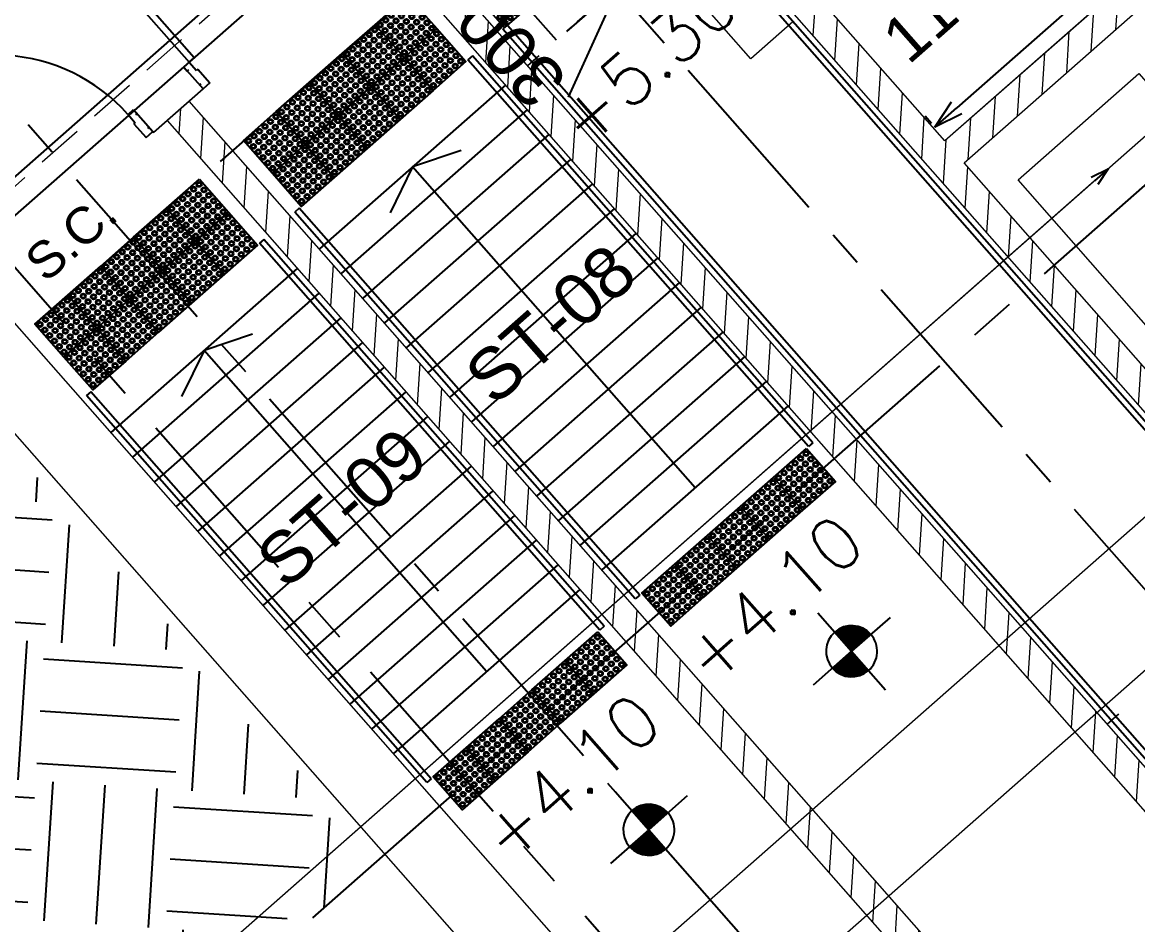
# Model space of a CAD drawing. Header units: millimetres. Extents: x 833681652 to 834427839, y 817425676 to 818089765.
# Drawn here: x 834296186 to 834303816, y 818005385 to 818011558 of the extents above; entities that cross this region are included whole.
import ezdxf
from ezdxf.enums import TextEntityAlignment as Align

# ---------------------------------------------------------------- set-up
doc = ezdxf.new("R2010")
doc.units = ezdxf.units.MM
doc.header["$LTSCALE"] = 100
for name, pattern in [('CENTER', [2, 1.25, -0.25, 0.25, -0.25]), ('Grid Line', [22.224999999999994, 12.7, -3.174999999999999, 3.174999999999999, -3.174999999999999]), ('Hidden', [9.524999999999999, 6.35, -3.175]), ('HIDDEN2', [4.762499999999999, 3.175, -1.5875])]:
    doc.linetypes.add(name, pattern=pattern)
for name, color, linetype in [('000-Tactile-l', 8, 'Continuous'), ('A-COLS', 3, 'Continuous'), ('DLN020__', 6, 'Continuous'), ('DLN030_1', 1, 'Continuous'), ('DLN0401_', 7, 'Continuous'), ('DLN043__Room Name', 7, 'Continuous'), ('DLN052__', 7, 'Continuous'), ('DLN060__', 7, 'Continuous'), ('DLN240__', 1, 'Continuous'), ('DLN270__', 3, 'Continuous'), ('DLN810__', 1, 'Continuous'), ('FITDOOR', 7, 'Continuous'), ('LEVEL', 7, 'Continuous'), ('MARK', 7, 'Continuous')]:
    doc.layers.add(name, color=color, linetype=linetype)
for name, color, linetype, lineweight in [('A-PLINTH', 2, 'Continuous', 9), ('A-WALL', 7, 'Continuous', 9), ('DLN040__', 3, 'Continuous', 0)]:
    doc.layers.add(name, color=color, linetype=linetype, lineweight=lineweight)
doc.styles.add('romans', font='romans.shx')
doc.styles.get("Standard").update_dxf_attribs({"font": 'swiss.ttf'})
doc.styles.add('Swis721tBT', font='swissl.ttf')
doc.dimstyles.new('INTDIM', dxfattribs={"dimtxt": 200, "dimasz": 125, "dimexe": 100, "dimexo": 150, "dimgap": 80, "dimtad": 1, "dimdec": 0, "dimzin": 9, "dimdsep": 46, "dimtxsty": 'Swis721tBT', "dimblk": 'OPEN30', "dimcen": -125, "dimclrd": 256, "dimclre": 256, "dimclrt": 2, "dimaunit": 1, "dimadec": 1, "dimazin": 0, "dimtfac": 0.4444444444444444, "dimtdec": 0, "dimtix": 1, "dimtmove": 2, "dimatfit": 3, "dimldrblk": 'OPEN30', "dimfxl": 0, "dimtolj": 1, "dimlwd": -1, "dimlwe": -1, "dimarcsym": 0})
doc.dimstyles.new('INTDIM350', dxfattribs={"dimtxt": 350, "dimasz": 200, "dimexe": 100, "dimexo": 150, "dimgap": 100, "dimtad": 1, "dimdec": 0, "dimzin": 9, "dimdsep": 46, "dimtxsty": 'Swis721tBT', "dimblk": 'OPEN30', "dimcen": -125, "dimclrd": 256, "dimclre": 256, "dimclrt": 2, "dimaunit": 1, "dimadec": 1, "dimazin": 0, "dimtfac": 0.4444444444444444, "dimtdec": 0, "dimtix": 1, "dimtmove": 2, "dimatfit": 3, "dimldrblk": 'OPEN30', "dimfxl": 0, "dimtolj": 1, "dimlwd": -1, "dimlwe": -1, "dimarcsym": 0})
pattern_1 = [(86.35019582796012, (834261331.7487947, 817978739.7581499), (-158.4280186349075, 10.10571182141014), [])]

# ---------------------------------------------------------------- blocks, each defined once
blk = doc.blocks.new('_Open30')
at = {"color": 0, "linetype": 'ByBlock', "lineweight": -2}
for p, q in [((-1, 0.26794919), (0, 0)), ((0, 0), (-1, -0.26794919)), ((0, 0), (-1, 0))]:
    blk.add_line(p, q, dxfattribs=at)
blk = doc.blocks.new('*D190')
at = {"layer": 'Defpoints', "color": 0}
for p in [(834319727.3209243, 818041194.3282703), (834320492.8563714, 818040324.4777746), (834269206.2309229, 817996731.8782111)]:
    blk.add_point(p, dxfattribs=at)
at = {"layer": 'DLN030_1', "linetype": 'Continuous'}
for p, q in [((834319826.4199971, 818041081.7255449), (834320558.92242, 818040249.4092911)), ((834270121.9039102, 817995994.1591614), (834320342.7194042, 818040192.3456774)), ((834269305.3299958, 817996619.2754858), (834270037.8329917, 817995786.9585809))]:
    blk.add_line(p, q, dxfattribs=at)
at = {"layer": 'DLN030_1', "xscale": 200, "yscale": 200, "zscale": 200}
for p, rotation in [((834320492.8563714, 818040324.4777746), 41.35026467986027), ((834269971.7669431, 817995862.0270643), 221.3502646798603)]:
    blk.add_blockref('_Open30', p, dxfattribs=dict(at, rotation=rotation))
at = {"layer": 'DLN030_1', "color": 2, "insert": (834295343.8867736, 818019178.3025181), "char_height": 400, "attachment_point": 1, "rotation": 41.35026467986027, "line_spacing_factor": 0.9385317878468563, "style": 'Swis721tBT'}
blk.add_mtext('\\A1;67300', dxfattribs=at)
blk = doc.blocks.new('*X3')
at = {"color": 0}
for p, q in [((66026.6414633413, 54887.5), (66065.84002230906, 54887.5)), ((66039.1414633413, 54900), (66065.84002230906, 54900)), ((66051.6414633413, 54912.5), (66065.84002230906, 54912.5)), ((66064.1414633413, 54925), (66065.84002230906, 54925)), ((65976.6414633413, 54837.5), (66065.84002230906, 54837.5)), ((65989.1414633413, 54850), (66065.84002230906, 54850)), ((66001.6414633413, 54862.5), (66065.84002230906, 54862.5)), ((66014.1414633413, 54875), (66065.84002230906, 54875)), ((65914.1414633413, 54775), (66065.84002230906, 54775)), ((65926.6414633413, 54787.5), (66065.84002230906, 54787.5)), ((65939.1414633413, 54800), (66065.84002230906, 54800)), ((65951.6414633413, 54812.5), (66065.84002230906, 54812.5)), ((65964.1414633413, 54825), (66065.84002230906, 54825)), ((65864.1414633413, 54725), (66065.84002230906, 54725)), ((65876.6414633413, 54737.5), (66065.84002230906, 54737.5)), ((65889.1414633413, 54750), (66065.84002230906, 54750)), ((65901.6414633413, 54762.5), (66065.84002230906, 54762.5)), ((65814.1414633413, 54675), (66065.84002230906, 54675)), ((65826.6414633413, 54687.5), (66065.84002230906, 54687.5)), ((65839.1414633413, 54700), (66065.84002230906, 54700)), ((65851.6414633413, 54712.5), (66065.84002230906, 54712.5)), ((65751.6414633413, 54612.5), (65993.07285527498, 54612.5)), ((65764.1414633413, 54625), (66065.84002230906, 54625)), ((65776.6414633413, 54637.5), (66065.84002230906, 54637.5)), ((65789.1414633413, 54650), (66065.84002230906, 54650)), ((65801.6414633413, 54662.5), (66065.84002230906, 54662.5)), ((65701.6414633413, 54562.5), (65787.5573928138, 54562.5)), ((65714.1414633413, 54575), (65821.14954117146, 54575)), ((65726.6414633413, 54587.5), (65860.91774133661, 54587.5)), ((65739.1414633413, 54600), (65911.56639877426, 54600)), ((65639.1414633413, 54500), (65665.09986524869, 54500)), ((65651.6414633413, 54512.5), (65685.59354545441, 54512.5)), ((65664.1414633413, 54525), (65707.692576639, 54525)), ((65676.6414633413, 54537.5), (65731.71534120996, 54537.5)), ((65689.1414633413, 54550), (65758.11203820755, 54550)), ((65589.1414633413, 54450), (65595.21401924254, 54450)), ((65601.6414633413, 54462.5), (65611.16041594655, 54462.5)), ((65614.1414633413, 54475), (65628.04354662479, 54475)), ((65626.6414633413, 54487.5), (65645.97639706728, 54487.5)), ((65551.6414633413, 54412.5), (65552.14779371046, 54412.5)), ((65564.1414633413, 54425), (65565.7781107399, 54425)), ((65576.6414633413, 54437.5), (65580.11208911827, 54437.5)), ((65476.64146334129, 54337.5), (65482.55283091449, 54337.5)), ((65489.14146334129, 54350), (65492.88177136527, 54350)), ((65501.64146334129, 54362.5), (65503.67824220996, 54362.5)), ((65514.14146334129, 54375), (65514.96973205575, 54375)), ((65526.64146334129, 54387.5), (65526.78734736589, 54387.5)), ((65426.64146334129, 54287.5), (65445.46101804989, 54287.5)), ((65439.14146334129, 54300), (65454.13967196977, 54300)), ((65451.64146334129, 54312.5), (65463.20246267242, 54312.5)), ((65464.14146334129, 54325), (65472.66699699067, 54325)), ((65376.64146334129, 54237.5), (65414.29089123206, 54237.5)), ((65389.14146334129, 54250), (65421.57805704432, 54250)), ((65401.64146334129, 54262.5), (65429.19397499046, 54262.5)), ((65414.14146334129, 54275), (65437.15059242655, 54275)), ((65314.14146334129, 54175), (65382.43478249288, 54175)), ((65326.64146334129, 54187.5), (65388.2247690216, 54187.5)), ((65339.14146334129, 54200), (65394.29729011076, 54200)), ((65351.64146334129, 54212.5), (65400.66008360979, 54212.5)), ((65364.14146334129, 54225), (65407.32156354911, 54225)), ((65264.14146334129, 54125), (65361.96582680975, 54125)), ((65276.64146334129, 54137.5), (65366.69154539632, 54137.5)), ((65289.14146334129, 54150), (65371.67447832909, 54150)), ((65301.64146334129, 54162.5), (65376.92020685257, 54162.5)), ((65214.14146334129, 54075), (65345.53797152035, 54075)), ((65226.64146334129, 54087.5), (65349.28245026688, 54087.5)), ((65239.14146334129, 54100), (65353.26584109662, 54100)), ((65251.64146334129, 54112.5), (65357.49217456037, 54112.5)), ((65151.64146334129, 54012.5), (65330.27969441446, 54012.5)), ((65164.14146334129, 54025), (65332.87944652616, 54025)), ((65176.64146334129, 54037.5), (65335.70242203661, 54037.5)), ((65189.14146334129, 54050), (65338.75122098476, 54050)), ((65201.64146334129, 54062.5), (65342.02869696879, 54062.5)), ((65101.64146334129, 53962.5), (65322.06911856652, 53962.5)), ((65114.14146334129, 53975), (65323.79732344761, 53975)), ((65126.64146334129, 53987.5), (65325.74065289086, 53987.5)), ((65139.14146334129, 54000), (65327.9008064567, 54000)), ((65051.64146334129, 53912.5), (65317.28052665449, 53912.5)), ((65064.14146334129, 53925), (65318.16126226955, 53925)), ((65076.64146334129, 53937.5), (65319.25229277298, 53937.5)), ((65089.14146334129, 53950), (65320.5545417223, 53950)), ((65008.71823771733, 53862.5), (65315.84836914469, 53862.5)), ((65014.14146334129, 53875), (65315.89356455637, 53875)), ((65021.21823771733, 53850), (65316.01152849424, 53850)), ((65026.64146334129, 53887.5), (65316.14715241139, 53887.5)), ((65039.14146334129, 53900), (65316.60934430994, 53900)), ((65033.71823771733, 53837.5), (65316.38317868362, 53837.5)), ((65046.21823771733, 53825), (65316.96363012111, 53825)), ((65058.71823771733, 53812.5), (65317.75336884113, 53812.5)), ((65071.21823771733, 53800), (65318.753058551, 53800)), ((65083.71823771733, 53787.5), (65319.96354343495, 53787.5)), ((65096.21823771733, 53775), (65321.38585175318, 53775)), ((65108.71823771733, 53762.5), (65323.02120026803, 53762.5)), ((65121.21823771733, 53750), (65324.87099954305, 53750)), ((65133.71823771733, 53737.5), (65326.93686016991, 53737.5)), ((65146.21823771733, 53725), (65329.22059998866, 53725)), ((65158.71823771733, 53712.5), (65331.724252379, 53712.5)), ((65171.21823771733, 53700), (65334.45007571459, 53700)), ((65183.71823771733, 53687.5), (65337.40056408356, 53687.5)), ((65196.21823771733, 53675), (65340.57845940899, 53675)), ((65208.71823771733, 53662.5), (65343.98676510186, 53662.5)), ((65221.21823771733, 53650), (65347.62876142474, 53650)), ((65233.71823771733, 53637.5), (65351.50802275883, 53637.5)), ((65246.21823771733, 53625), (65355.62843700378, 53625)), ((65258.71823771733, 53612.5), (65359.99422737773, 53612.5)), ((65271.21823771733, 53600), (65364.60997692978, 53600)), ((65283.71823771733, 53587.5), (65369.48065613163, 53587.5)), ((65296.21823771733, 53575), (65374.61165398028, 53575)), ((65308.71823771733, 53562.5), (65380.00881311626, 53562.5)), ((65321.21823771733, 53550), (65385.67846957083, 53550)), ((65333.71823771733, 53537.5), (65391.6274978454, 53537.5)), ((65346.21823771733, 53525), (65397.86336218982, 53525)), ((65358.71823771733, 53512.5), (65404.39417510428, 53512.5)), ((65371.21823771733, 53500), (65411.22876430562, 53500)), ((65383.71823771733, 53487.5), (65418.37674966323, 53487.5)), ((65396.21823771733, 53475), (65425.84863194069, 53475)), ((65408.71823771733, 53462.5), (65433.65589559751, 53462.5)), ((65421.21823771733, 53450), (65441.81112843837, 53450)), ((65433.71823771733, 53437.5), (65450.32816157372, 53437.5)), ((65446.21823771734, 53425), (65459.22223405498, 53425)), ((65458.71823771734, 53412.5), (65468.51018767272, 53412.5)), ((65471.21823771734, 53400), (65478.2106989537, 53400)), ((65483.71823771734, 53387.5), (65488.34455740266, 53387.5)), ((65496.21823771734, 53375), (65498.935001774, 53375)), ((65508.71823771734, 53362.5), (65510.0081298917, 53362.5)), ((65521.21823771734, 53350), (65521.59340270665, 53350)), ((65546.21823771733, 53325), (65546.43895994154, 53325)), ((65558.71823771733, 53312.5), (65559.7814744029, 53312.5)), ((65571.21823771733, 53300), (65573.80288526625, 53300)), ((65583.71823771733, 53287.5), (65588.56302249692, 53287.5)), ((65596.21823771733, 53275), (65604.13272881015, 53275)), ((65608.71823771733, 53262.5), (65620.59692557371, 53262.5)), ((65621.21823771733, 53250), (65638.05888023887, 53250)), ((65633.71823771733, 53237.5), (65656.6463079985, 53237.5)), ((65646.21823771733, 53225), (65676.52037709234, 53225)), ((65658.71823771733, 53212.5), (65697.88951412744, 53212.5)), ((65671.21823771733, 53200), (65721.03157288893, 53200)), ((65683.71823771733, 53187.5), (65746.33156058713, 53187.5)), ((65696.21823771733, 53175), (65774.35083308876, 53175)), ((65708.71823771733, 53162.5), (65805.96748094946, 53162.5)), ((65721.21823771734, 53150), (65842.70547080907, 53150)), ((65733.71823771734, 53137.5), (65887.70575162121, 53137.5)), ((65746.21823771734, 53125), (65950.24543457289, 53125)), ((65758.71823771734, 53112.5), (66065.84002230906, 53112.5)), ((65771.21823771734, 53100), (66065.84002230906, 53100)), ((65783.71823771734, 53087.5), (66065.84002230906, 53087.5)), ((65796.21823771734, 53075), (66065.84002230906, 53075)), ((65808.71823771734, 53062.5), (66065.84002230906, 53062.5)), ((65821.21823771734, 53050), (66065.84002230906, 53050)), ((65833.71823771734, 53037.5), (66065.84002230906, 53037.5)), ((65846.21823771734, 53025), (66065.84002230906, 53025)), ((65858.71823771734, 53012.5), (66065.84002230906, 53012.5)), ((65871.21823771734, 53000), (66065.84002230906, 53000)), ((65883.71823771734, 52987.5), (66065.84002230906, 52987.5)), ((65896.21823771734, 52975), (66065.84002230906, 52975)), ((65908.71823771734, 52962.5), (66065.84002230906, 52962.5)), ((65921.21823771734, 52950), (66065.84002230906, 52950)), ((65933.71823771734, 52937.5), (66065.84002230906, 52937.5)), ((65946.21823771734, 52925), (66065.84002230906, 52925)), ((65958.71823771734, 52912.5), (66065.84002230906, 52912.5)), ((65971.21823771734, 52900), (66065.84002230906, 52900)), ((65983.71823771734, 52887.5), (66065.84002230906, 52887.5)), ((65996.21823771734, 52875), (66065.84002230906, 52875)), ((66008.71823771734, 52862.5), (66065.84002230906, 52862.5)), ((66021.21823771734, 52850), (66065.84002230907, 52850)), ((66033.71823771734, 52837.5), (66065.84002230907, 52837.5)), ((66046.21823771734, 52825), (66065.84002230907, 52825)), ((66058.71823771734, 52812.5), (66065.84002230907, 52812.5))]:
    blk.add_line(p, q, dxfattribs=at)
blk = doc.blocks.new('SECUL')
at = {"layer": 'MARK'}
for p, q in [((-1.414213562369696, 2), (0, 3.414213562369696)), ((0, 3), (0, 3.414213562369696)), ((-1.414213562369696, 2), (0, 0.5857864376230282)), ((-1, 2), (1, 2)), ((0, 0), (0, 1))]:
    blk.add_line(p, q, dxfattribs=at)
for start, end in [(90, 270), (270, 90)]:
    blk.add_arc((0, 2), 0.9999999999995635, start, end, dxfattribs=at)
at = {"layer": 'MARK', "xscale": 0.001333333333333333, "yscale": 0.001333333333333333, "zscale": 0.001333333333333333}
blk.add_blockref('*X3', (-88.08778669640742, -69.8213845162536), dxfattribs=at)
at = {"layer": 'MARK', "style": 'romans'}
for tag, height, p in [('SECUL1', 0.7999999999999999, (0, 2.5)), ('SECUL2', 0.2666666666666667, (0, 1.5))]:
    blk.add_attdef(tag, text='', height=height, dxfattribs=at).set_placement(p, align=Align.MIDDLE)
blk = doc.blocks.new('*X14')
at = {"color": 0}
for p, q in [((45955.88296590155, 42700), (46155.82083605308, 42700)), ((45956.13663634944, 42693.75), (46155.82083605308, 42693.75)), ((45956.58659627086, 42687.5), (46155.82083605308, 42687.5)), ((45957.23417992554, 42681.25), (46155.82083605308, 42681.25)), ((45958.08132891748, 42675), (46155.82083605308, 42675)), ((45959.13062182577, 42668.75), (46155.82083605308, 42668.75)), ((45960.38531455532, 42662.5), (46155.82083605308, 42662.5)), ((45961.84939291411, 42656.25), (46155.82083605308, 42656.25)), ((45963.52763949186, 42650), (46155.82083605308, 42650)), ((45965.42571759076, 42643.75), (46155.82083605308, 42643.75)), ((45967.55027588873, 42637.5), (46155.82083605308, 42637.5)), ((45969.90907871936, 42631.25), (46155.82083605308, 42631.25)), ((45972.51116853599, 42625), (46155.82083605308, 42625)), ((45975.3670694097, 42618.75), (46155.82083605308, 42618.75)), ((45978.48904368043, 42612.5), (46155.82083605308, 42612.5)), ((45981.89141854007, 42606.25), (46155.82083605308, 42606.25)), ((45985.59100621493, 42600), (46155.82083605308, 42600)), ((45989.60765168721, 42593.75), (46155.82083605308, 42593.75)), ((45993.96495773042, 42587.5), (46155.82083605308, 42587.5)), ((45998.69126201334, 42581.25), (46155.82083605308, 42581.25)), ((46003.82098168398, 42575), (46155.82083605308, 42575)), ((46009.39650945896, 42568.75), (46155.82083605308, 42568.75)), ((46015.47096569654, 42562.5), (46155.82083605308, 42562.5)), ((46022.11233295992, 42556.25), (46155.82083605308, 42556.25)), ((46029.4099326874, 42550), (46155.82083605308, 42550)), ((46037.48510949494, 42543.75), (46155.82083605308, 42543.75)), ((46046.51005492607, 42537.5), (46155.82083605308, 42537.5)), ((46056.74397416842, 42531.25), (46155.82083605308, 42531.25)), ((46068.61144864996, 42525), (46155.82083605308, 42525)), ((46082.90578313846, 42518.75), (46155.82083605308, 42518.75)), ((46101.51054575652, 42512.5), (46155.82083605308, 42512.5)), ((46133.36008534408, 42506.25), (46155.82083605308, 42506.25))]:
    blk.add_line(p, q, dxfattribs=at)
blk = doc.blocks.new('*X13')
at = {"color": 0}
for p, q in [((46155.82083605308, 42900), (46200.19499327346, 42900)), ((46155.82083605308, 42893.75), (46221.90936394812, 42893.75)), ((46155.82083605308, 42887.5), (46237.60222886274, 42887.5)), ((46155.82083605308, 42881.25), (46250.32254979523, 42881.25)), ((46155.82083605308, 42875), (46261.15281880532, 42875)), ((46155.82083605308, 42868.75), (46270.62917321041, 42868.75)), ((46155.82083605308, 42862.5), (46279.06432258031, 42862.5)), ((46155.82083605308, 42856.25), (46286.65980066876, 42856.25)), ((46155.82083605308, 42850), (46293.55459136389, 42850)), ((46155.82083605308, 42843.75), (46299.84935768103, 42843.75)), ((46155.82083605308, 42837.5), (46305.6197603913, 42837.5)), ((46155.82083605308, 42831.25), (46310.92433512129, 42831.25)), ((46155.82083605308, 42825), (46315.8094235008, 42825)), ((46155.82083605308, 42818.75), (46320.31240362975, 42818.75)), ((46155.82083605308, 42812.5), (46324.46388658926, 42812.5)), ((46155.82083605308, 42806.25), (46328.28925688629, 42806.25)), ((46155.82083605308, 42800), (46331.80978137356, 42800)), ((46155.82083605308, 42793.75), (46335.04342549239, 42793.75)), ((46155.82083605308, 42787.5), (46338.0054656343, 42787.5)), ((46155.82083605308, 42781.25), (46340.70895613168, 42781.25)), ((46155.82083605308, 42775), (46343.16509039923, 42775)), ((46155.82083605308, 42768.75), (46345.38348355208, 42768.75)), ((46155.82083605308, 42762.5), (46347.37239573649, 42762.5)), ((46155.82083605308, 42756.25), (46349.13890998229, 42756.25)), ((46155.82083605308, 42750), (46350.68907460933, 42750)), ((46155.82083605308, 42743.75), (46352.02801759425, 42743.75)), ((46155.82083605308, 42737.5), (46353.16003838917, 42737.5)), ((46155.82083605308, 42731.25), (46354.08868132608, 42731.25)), ((46155.82083605308, 42725), (46354.81679369925, 42725)), ((46155.82083605308, 42718.75), (46355.34657085896, 42718.75)), ((46155.82083605308, 42712.5), (46355.67959002734, 42712.5)), ((46155.82083605308, 42706.25), (46355.81683408978, 42706.25))]:
    blk.add_line(p, q, dxfattribs=at)
blk = doc.blocks.new('ELFIN')
at = {"layer": 'LEVEL'}
for p, q in [((0, 0.5), (0, 0)), ((0, 0), (-0.5, 0)), ((0, 0), (0, -0.5)), ((0.5, 0), (0, 0))]:
    blk.add_line(p, q, dxfattribs=at)
for start, end in [(90, 180), (0, 90), (180, 270), (270, 0)]:
    blk.add_arc((0, 0), 0.25, start, end, dxfattribs=at)
at = {"layer": 'LEVEL', "xscale": 0.00125, "yscale": 0.00125, "zscale": 0.00125}
for name in ['*X13', '*X14']:
    blk.add_blockref(name, (-57.69477604507119, -53.38123098095821), dxfattribs=at)
at = {"layer": 'LEVEL', "style": 'romans'}
blk.add_attdef('ELFIN', (0.2542374787153676, 0.3469263632723596), '', height=0.5, dxfattribs=at)
blk = doc.blocks.new('*D228')
at = {"linetype": 'Continuous'}
for p, q in [((834299750.7253401, 818011755.4489424), (834299716.9245977, 818011725.7017573)), ((834299840.05391, 818011434.4301101), (834299641.856035, 818011659.6357989)), ((834299948.9232149, 818011530.2432532), (834299915.1224729, 818011500.4960685))]:
    blk.add_line(p, q, dxfattribs=at)
at = {"layer": 'Defpoints', "color": 0}
for p in [(834299638.122496, 818011656.3500048, -0.07424034840991184), (834299641.8560351, 818011659.6357989), (834299836.3203707, 818011431.1443158, -0.07424034840991184)]:
    blk.add_point(p, dxfattribs=at)
at = {"color": 2, "insert": (834299530.8598261, 818011362.1334887), "char_height": 350, "attachment_point": 5, "rotation": 131.3501958279601, "style": 'Swis721tBT'}
blk.add_mtext('\\A1;300', dxfattribs=at)
blk = doc.blocks.new('hazard warning tactile')
at = {"layer": '000-Tactile-l', "ltscale": 0.015}
blk.add_lwpolyline([(-2.384185791015625e-07, -3.576278686523438e-07), (225.2042719125748, 198.199484705925), (423.4037568569183, -27.00478756427765), (198.199484705925, -225.2042725086212)], close=True, dxfattribs=at)
for centre, radius in [((222.9538731575012, 162.9158382415771), 17.5), ((222.9538731575012, 162.9158382415771), 12.5), ((110.3517369031906, 63.81609570980072), 17.5), ((110.3517369031906, 63.81609570980072), 12.5), ((147.8857824802399, 96.84934294223785), 17.5), ((147.8857824802399, 96.84934294223785), 12.5), ((180.9190295934677, 59.31529796123505), 17.5), ((185.4198276996613, 129.8825906515121), 17.5), ((185.4198276996613, 129.8825906515121), 12.5), ((218.453075170517, 92.34854531288147), 17.5), ((218.453075170517, 92.34854531288147), 12.5), ((255.9871203899384, 125.3817927837372), 17.5), ((255.9871203899384, 125.3817927837372), 12.5), ((289.0203679800034, 87.8477474451065), 17.5), ((289.0203679800034, 87.8477474451065), 12.5), ((35.28364622592926, -2.250399112701416), 17.5), ((35.28364622592926, -2.250399112701416), 12.5), ((72.81769168376923, 30.78284823894501), 17.5), ((72.81769168376923, 30.78284823894501), 12.5), ((105.8509389162064, -6.751197099685669), 17.5), ((105.8509389162064, -6.751197099685669), 12.5), ((143.3849844932556, 26.28205025196075), 17.5), ((143.3849844932556, 26.28205025196075), 12.5), ((176.418231844902, -11.25199496746063), 17.5), ((176.418231844902, -11.25199496746063), 12.5), ((180.9190295934677, 59.31529796123505), 12.5), ((213.9522771835327, 21.7812522649765), 17.5), ((213.9522771835327, 21.7812522649765), 12.5), ((246.9855246543884, -15.75279295444489), 17.5), ((251.4863225221634, 54.81449997425079), 17.5), ((251.4863225221634, 54.81449997425079), 12.5), ((284.5195701122284, 17.28045451641083), 17.5), ((284.5195701122284, 17.28045451641083), 12.5), ((322.0536153316498, 50.31370210647583), 17.5), ((322.0536153316498, 50.31370210647583), 12.5), ((355.0868628025055, 12.77965676784515), 17.5), ((355.0868628025055, 12.77965676784515), 12.5), ((68.31689369678497, -39.78444457054138), 17.5), ((68.31689369678497, -39.78444457054138), 12.5), ((101.3501411676407, -77.31849002838135), 17.5), ((101.3501411676407, -77.31849002838135), 12.5), ((138.8841865062714, -44.28524243831635), 17.5), ((138.8841865062714, -44.28524243831635), 12.5), ((171.9174338579178, -81.81928777694702), 17.5), ((171.9174338579178, -81.81928777694702), 12.5), ((209.451479434967, -48.7860404253006), 17.5), ((209.451479434967, -48.7860404253006), 12.5), ((242.4847269058228, -86.32008576393127), 17.5), ((242.4847269058228, -86.32008576393127), 12.5), ((246.9855246543884, -15.75279295444489), 12.5), ((280.0187722444534, -53.28683841228485), 17.5), ((280.0187722444534, -53.28683841228485), 12.5), ((313.0520197153091, -90.82088363170624), 17.5), ((317.5528177022934, -20.25359070301056), 17.5), ((317.5528177022934, -20.25359070301056), 12.5), ((350.5860648155212, -57.78763616085052), 17.5), ((350.5860648155212, -57.78763616085052), 12.5), ((388.1201102733612, -24.75438868999481), 17.5), ((388.1201102733612, -24.75438868999481), 12.5), ((134.3833886384964, -114.8525352478027), 17.5), ((134.3833886384964, -114.8525352478027), 12.5), ((167.4166362285614, -152.3865807056427), 17.5), ((167.4166362285614, -152.3865807056427), 12.5), ((204.9506815671921, -119.353333234787), 17.5), ((204.9506815671921, -119.353333234787), 12.5), ((237.9839290380478, -156.8873784542084), 17.5), ((237.9839290380478, -156.8873784542084), 12.5), ((275.5179741382599, -123.8541312217712), 17.5), ((275.5179741382599, -123.8541312217712), 12.5), ((313.0520197153091, -90.82088363170624), 12.5), ((200.4498834609985, -189.9206259250641), 17.5), ((200.4498834609985, -189.9206259250641), 12.5)]:
    blk.add_circle(centre, radius, dxfattribs=at)
blk = doc.blocks.new('*D257')
at = {"layer": 'Defpoints', "color": 0}
for p in [(834305725.2671499, 818013587.1407254, -0.0363966612530931), (834302428.457692, 818010840.8075287), (834302505.6631752, 818010753.0817013)]:
    blk.add_point(p, dxfattribs=at)
at = {"layer": 'DLN030_1', "linetype": 'Continuous'}
for p, q in [((834305626.1680791, 818013699.7434527), (834305582.2731564, 818013749.6196823)), ((834305498.2022339, 818013542.4191033), (834302578.5946617, 818010972.939623)), ((834302406.5641046, 818010865.6844286), (834302362.3916448, 818010915.8760135))]:
    blk.add_line(p, q, dxfattribs=at)
at = {"layer": 'DLN030_1', "xscale": 200, "yscale": 200, "zscale": 200}
for p, rotation in [((834305648.3392036, 818013674.5511975), 41.35026354802989), ((834302428.457692, 818010840.8075287), 221.3502635480299)]:
    blk.add_blockref('_Open30', p, dxfattribs=dict(at, rotation=rotation))
at = {"layer": 'DLN030_1', "color": 2, "insert": (834303853.4987334, 818012467.7742909), "char_height": 350, "attachment_point": 5, "rotation": 41.35026354802991, "style": 'Swis721tBT'}
blk.add_mtext('\\A1;4265', dxfattribs=at)

msp = doc.modelspace()

# ---------------------------------------------------------------- hatches: boundary and pattern name
at = {"layer": 'A-WALL'}
h = msp.add_hatch(dxfattribs=at)
h.set_pattern_fill('ANSI31', scale=49.99999999999999)
h.set_pattern_definition(pattern_1)
h.paths.add_polyline_path([(834315214.4465836, 817999851.286176), (834315365.6726878, 817999984.376476), (834314671.9801285, 818000772.5963836), (834314730.438135, 818000824.0438886), (834314598.3062198, 818000974.181016), (834314539.8482097, 818000922.7335125), (834313747.0567098, 818001823.5562675), (834315285.9622493, 818003177.9084147), (834315153.8303332, 818003328.0455408), (834313614.9247925, 818001973.693393), (834311700.1428968, 818004151.9497623), (834309784.6283636, 818002466.1534914), (834302629.8205278, 818010595.9249414), (834305482.425921, 818013106.4313618), (834308237.1096687, 818009976.3722309), (834308387.2467977, 818010108.504144), (834307528.6560525, 818011084.0955236), (834308354.4102437, 818011810.8210642), (834308222.218439, 818011960.9057982), (834307246.3803083, 818011102.0946351), (834305482.4192191, 818013106.4252648), (834306458.2597193, 818013965.2385138), (834306326.1279802, 818014115.3757963), (834305500.4311297, 818013388.7004042), (834305500.1685878, 818013389.0035017), (834305350.0313058, 818013256.8717623), (834305350.2940043, 818013256.5684875), (834302497.6886123, 818010746.0620682), (834300205.1581873, 818013350.9885473), (834300055.0210617, 818013218.8566302), (834309765.4013919, 818002185.4215086), (834311679.7531438, 818003870.1944444)])
h = msp.add_hatch(dxfattribs=at)
h.set_pattern_fill('ANSI31', scale=49.99999999999999)
h.set_pattern_definition(pattern_1)
h.paths.add_polyline_path([(834311949.0084249, 817996977.4852115), (834312099.7576581, 817997110.1550263), (834298753.3016411, 818012272.6490909), (834298603.1690786, 818012140.5211898)])
h = msp.add_hatch(dxfattribs=at)
h.set_pattern_fill('ANSI31', scale=49.99999999999999)
h.set_pattern_definition(pattern_1)
h.paths.add_polyline_path([(834310523.7321297, 817995723.1428957), (834310673.8696514, 817995855.2743618), (834297328.7278844, 818011018.9174699), (834297178.590759, 818010886.7855536)])
at = {"layer": 'DLN060__'}
h = msp.add_hatch(dxfattribs=at)
h.set_pattern_fill('EARTH', color=9, scale=150, angle=45.00006771992563)
h.set_pattern_definition([(86.35026354792089, (1453995.609825969, 237198.8127561808), (-889.9350360571499, 1011.201330892102), [952.5, -952.5]), (86.35026354792089, (1453639.146757364, 237221.5501862764), (-889.9350360571499, 1011.201330892102), [952.5, -952.5]), (86.35026354792089, (1453282.683688283, 237244.2876167297), (-889.9350360571499, 1011.201330892102), [952.5, -952.5]), (176.3502635479208, (1453171.441808581, 237370.6877828836), (-1011.201330892102, -889.9350360571499), [952.4999999999998, -952.4999999999998]), (176.3502635479208, (1453194.179238796, 237727.1508516073), (-1011.201330892102, -889.9350360571499), [952.4999999999998, -952.4999999999998]), (176.3502635479208, (1453216.91666925, 238083.6139205694), (-1011.201330892102, -889.9350360571499), [952.4999999999998, -952.4999999999998])])
edge = h.paths.add_edge_path()
edge.add_line((834298657.5259109, 818005728.4478676), (834295816.4196874, 818008956.6950755))
edge.add_line((834295816.4196873, 818008956.6950754), (834283821.6385391, 817998400.363958))
edge.add_arc((834447628.9767045, 817685450.2034434), 353228.8875544854, 114.9446149730123, 117.62888574733759, ccw=False)

# ---------------------------------------------------------------- linework, layer by layer
at = {"layer": 'A-COLS', "lineweight": 18}
for p, q in [((834345253.3299706, 817953687.9755037, -0.07028772469116887), (834295736.8276616, 818009951.8049103, -0.0748540560896345)), ((834295361.5052886, 818009621.4926091, -0.07485405507586071), (834344745.7504671, 817953507.9015229, -0.06773952925063045))]:
    msp.add_line(p, q, dxfattribs=at)
at = {"layer": 'A-COLS', "lineweight": 18, "elevation": 0.1416609353675725}
msp.add_lwpolyline([(834297422.2947556, 818011101.7858666), (834297084.4865822, 818010804.4886624), (834296952.4628121, 818010954.5045979), (834297290.2709848, 818011251.801802)], close=True, dxfattribs=at)
at = {"layer": 'A-PLINTH', "elevation": -0.0702877246949356}
msp.add_lwpolyline([(834303823.5082853, 818011207.3627353), (834304946.6295781, 818009931.1971654), (834304120.8753858, 818009204.471623), (834302997.754093, 818010480.637193)], close=True, dxfattribs=at)
at = {"layer": 'A-WALL'}
for p, q in [((834302497.4188297, 818010746.3531705, -0.09497428440317893), (834300204.8855048, 818013351.2767371, -0.07029035280257698)), ((834309765.1419066, 818002185.7209979, -0.07028772469116415), (834300054.7485355, 818013219.1446425, -0.07720381963642811)), ((834305350.0212537, 818013256.8629608, -0.07656847640747824), (834302497.4188288, 818010746.3531702, -0.09497428440771791)), ((834305350.0214336, 818013256.8627585, -0.01432900585703129), (834302497.419009, 818010746.3529675, -0.03273519919008436)), ((834316361.1911896, 817992268.8985835, -0.0475710271567481), (834298753.0302334, 818012272.9355646, -0.01063106049914475)), ((834331753.0886577, 817974476.9090018, -0.07028772469121433), (834298602.8978271, 818012140.807486, -0.01083285360624353)), ((834331285.9781207, 817972434.4874312, -0.07028772469121206), (834297328.4579588, 818011019.20226, -0.0702877246913062)), ((834338634.6015803, 817963781.7822392, -0.07028772469119113), (834297178.3209894, 818010887.070166, -0.0702877246913062)), ((834309784.2496823, 818002466.5880654, -0.07028772469127983), (834302629.5511018, 818010596.2159969, -0.07028772469129979))]:
    msp.add_line(p, q, dxfattribs=at)
at = {"layer": 'A-WALL', "lineweight": 25}
for p, q in [((834297290.289041, 818011251.7950091, -0.3032029330497608), (834297422.4211363, 818011101.6580402, -0.3032029330497608)), ((834296947.385756, 818010960.2713906, -0.2102058372326824), (834297079.5178511, 818010810.1344216, -0.2102058372326824))]:
    msp.add_line(p, q, dxfattribs=at)
at = {"layer": 'A-WALL', "elevation": 0.05349514495873726}
msp.add_lwpolyline([(834302629.5511034, 818010596.2159979), (834305482.1535275, 818013106.7257887)], dxfattribs=at)
at = {"layer": 'A-WALL', "elevation": 0.1416609353675725}
msp.add_lwpolyline([(834297084.4865822, 818010804.4886624), (834297422.2959461, 818011101.7862064), (834297290.2709849, 818011251.8018022), (834296952.4616209, 818010954.5042582)], close=True, dxfattribs=at)
at = {"layer": 'DLN020__', "linetype": 'Grid Line'}
for p, q in [((834330669.3753792, 818039762.6549275), (834261818.3363373, 817979168.4388794)), ((834332492.0604492, 818035638.6553172), (834264172.3570467, 817975512.0555459)), ((834353735.0257766, 817944428.9373063), (834289970.3221762, 818016882.487885))]:
    msp.add_line(p, q, dxfattribs=at)
at = {"layer": 'DLN040__', "color": 7, "linetype": 'Hidden', "elevation": -0.07028772469116415}
msp.add_lwpolyline([(834298697.3293024, 818014118.6879184), (834304704.686276, 818019405.6246363), (834307177.5460267, 818016595.8026043), (834301170.1890529, 818011308.865887)], close=True, dxfattribs=at)
at = {"layer": 'DLN052__', "color": 3, "linetype": 'CENTER', "ltscale": 10}
msp.add_line((834295235.335189, 818011984.6452746, -0.01658495327992848), (834302906.87394, 818003267.7503557, -0.01658495327992848), dxfattribs=at)
at = {"layer": 'DLN240__'}
for p, q in [((834309705.7874299, 818002131.1121522, -0.07216891641013276), (834300588.6425395, 818012490.5975897, -0.06223464845380156)), ((834309735.8148388, 818002157.5385545, -0.07216891642660953), (834300618.6699492, 818012517.023991, -0.06223464847121316)), ((834308621.4497197, 818001176.812567, -0.01678670338148447), (834299504.3048098, 818011536.2980266, -0.00685243540271685)), ((834308591.4223114, 818001150.3861655, -0.01678670336442342), (834299474.2774006, 818011509.8716253, -0.00685243538530525)), ((834299264.9918469, 818011328.0884293, -0.01322950097174894), (834299234.9643717, 818011301.6621029, -0.0132295560823156)), ((834301593.8200082, 818008681.9243376, 0.1179375716653221), (834299264.9918469, 818011328.0884293, 0.1205315105719545)), ((834301563.7925323, 818008655.4980118, 0.1179375717562364), (834299234.9643717, 818011301.6621028, 0.1205315106628688)), ((834299493.2174636, 818011129.309301, -0.01322944585990646), (834298218.927033, 818010007.8414471, 0.07364469630828666)), ((834299641.8660692, 818010960.4052098, -0.01322944585990646), (834298367.5756388, 818009838.9373566, 0.07364469630828649)), ((834299790.5146754, 818010791.5011188, -0.0132294458599069), (834298516.2242445, 818009670.0332656, 0.07364469630827622)), ((834299939.1632816, 818010622.5970279, -0.01322944585990629), (834298664.8728507, 818009501.1291746, 0.07364469630827666)), ((834300788.5041693, 818008372.8221428, 0.03020762522418893), (834298856.0722487, 818010568.5753746, 0.03020762522418893)), ((834300087.8118877, 818010453.6929371, -0.01322944585990651), (834298813.5214567, 818009332.225084, 0.07364469630827666)), ((834298080.7838426, 818010285.8995541, 0.2074076702389922), (834298050.7563673, 818010259.473228, 0.2074076151284255)), ((834300379.5845276, 818007613.3091375, 0.2048136767528711), (834298050.7563664, 818010259.473228, 0.2074076156589192)), ((834300409.6120033, 818007639.7354634, 0.2048136766619568), (834298080.7838426, 818010285.8995541, 0.2074076155681217)), ((834300236.4605348, 818010284.7887998, -0.01322944585990551), (834298962.1700628, 818009163.3209931, 0.07364469630827661)), ((834300385.1091607, 818010115.8846866, -0.01322944585990657), (834299110.8187822, 818008994.4167728, 0.0736446963082765)), ((834297838.5262606, 818010072.57298, -0.0821146915171965), (834297808.4987848, 818010046.1466542, -0.08211474662776316)), ((834300137.3269457, 818007399.982563, 0.04905238121078886), (834297808.4987844, 818010046.1466539, 0.05164632011742121)), ((834300167.3544209, 818007426.4088887, 0.04905238111987457), (834297838.5262604, 818010072.5729804, 0.0516463200265069)), ((834300533.7577057, 818009946.9806647, -0.01322944585990629), (834299259.4672743, 818008825.5128108, 0.07364469630827683)), ((834298066.7518772, 818009873.793852, -0.08211463640535402), (834296792.4614464, 818008752.3259988, 0.004759505762839095)), ((834300682.4063119, 818009778.0765735, -0.01322944585990607), (834299408.1158807, 818008656.6087201, 0.07364469630827683)), ((834298215.4004831, 818009704.889761, -0.08211463640535402), (834296941.1100521, 818008583.4219077, 0.004759505762838928)), ((834300831.0549179, 818009609.1724827, -0.01322944585990585), (834299556.7644863, 818008487.7046287, 0.07364469630827666)), ((834298364.0490888, 818009535.9856702, -0.08211463640535446), (834297089.7586577, 818008414.5178168, 0.004759505762828659)), ((834300979.7035238, 818009440.2683915, -0.01322944585990629), (834299705.4130926, 818008318.8005385, 0.07364469630827683)), ((834298512.6976949, 818009367.0815791, -0.08211463640535385), (834297238.4072644, 818008245.6137254, 0.004759505762829103)), ((834299362.038583, 818007117.3066938, -0.03867756532125863), (834297429.6066623, 818009313.0599253, -0.03867756532125863)), ((834301128.3521297, 818009271.3643005, -0.01322944585990585), (834299854.0616986, 818008149.8964471, 0.07364469630827683)), ((834298661.3463011, 818009198.1774882, -0.08211463640535407), (834297387.0558704, 818008076.7096345, 0.004759505762829103)), ((834301277.0007358, 818009102.4602101, -0.01322944585989708), (834300002.7103047, 818007980.9923563, 0.07364469630828649)), ((834296654.3182563, 818009030.3841052, 0.1385224796935446), (834296624.2907805, 818009003.9577792, 0.1385224245829779)), ((834298983.1464162, 818006384.2200143, 0.1359284861165093), (834296654.318256, 818009030.3841054, 0.1385224250226742)), ((834298809.9949485, 818009029.2733511, -0.08211463640535308), (834297535.7044759, 818007907.8055438, 0.004759505762829047)), ((834298953.1189404, 818006357.7936882, 0.1359284862074236), (834296624.2907802, 818009003.9577788, 0.1385224251134716)), ((834301425.6493421, 818008933.5561191, -0.01322944585990585), (834300151.3589104, 818007812.0882654, 0.07364469630827661)), ((834298958.6435734, 818008860.3692375, -0.08211463640535413), (834297684.3531958, 818007738.901324, 0.004759505762828936)), ((834299107.2921195, 818008691.4652156, -0.08211463640535385), (834297833.0016882, 818007569.9973617, 0.004759505762829269)), ((834301593.8200077, 818008681.9243382, -0.01322950096919676), (834301563.7925323, 818008655.4980118, -0.01322955607976348)), ((834299255.9407251, 818008522.5611244, -0.08211463640535363), (834297981.650294, 818007401.0932709, 0.004759505762829269)), ((834299404.5893317, 818008353.6570333, -0.08211463640535341), (834298130.2989002, 818007232.18918, 0.004759505762829103)), ((834299553.237937, 818008184.7529428, -0.08211463640535385), (834298278.9475058, 818007063.285089, 0.004759505762829269)), ((834299701.886543, 818008015.8488519, -0.08211463640535341), (834298427.596112, 818006894.3809981, 0.004759505762829269)), ((834299850.5351491, 818007846.9447612, -0.08211463640534464), (834298576.2447182, 818006725.4769076, 0.004759505762838928)), ((834299999.1837554, 818007678.0406699, -0.08211463640535341), (834298724.893324, 818006556.5728167, 0.004759505762829047)), ((834300409.6120028, 818007639.7354633, 0.07364480653068597), (834300379.5845273, 818007613.3091371, 0.07364475142011909)), ((834300167.3544209, 818007426.408889, -0.08211469151464432), (834300137.3269457, 818007399.982563, -0.08211474662521104)), ((834298983.1464162, 818006384.2200143, 0.004759615985238413), (834298953.1189412, 818006357.7936883, 0.004759560874671526))]:
    msp.add_line(p, q, dxfattribs=at)
at = {"layer": 'DLN240__', "color": 3}
for points, elevation in [([(834301056.3621812, 818012104.6000174), (834300266.0749232, 818011809.3603492), (834299919.2420589, 818011044.7367307)], -0.1080418909617405), ([(834299187.2821097, 818010680.9285394), (834298856.0722481, 818010568.5753741), (834298702.5476071, 818010254.3248515)], 0.0302076252241901), ([(834297760.8165234, 818009425.4130905), (834297429.6066616, 818009313.0599254), (834297276.0820209, 818008998.8094021)], -0.03867756532125746)]:
    msp.add_lwpolyline(points, dxfattribs=dict(at, elevation=elevation))
at = {"layer": 'DLN270__', "color": 7, "linetype": 'HIDDEN2', "lineweight": 18}
msp.add_line((834321944.7312944, 818033149.9898695), (834273600.4949685, 817990603.6056067), dxfattribs=at)
at = {"layer": 'DLN810__'}
for p, q in [((834295770.1197304, 818009913.976164, 0.1697853552791852), (834300911.9094974, 818014439.0641309, 0.07463778684051256)), ((834295637.9581953, 818010064.1486136, -0.3048691341922043), (834298188.0212739, 818012308.4004831, -0.3020802431603774))]:
    msp.add_line(p, q, dxfattribs=at)
at = {"layer": 'DLN810__', "linetype": 'CENTER', "ltscale": 10}
for p, q in [((834300846.1212178, 818012319.8450009, -0.1209096600611437), (834299641.673766, 818011259.8397157, -0.06552744763757803)), ((834304209.5326037, 818007287.2058018, -0.09284301594016145), (834300242.3592716, 818011794.9680526, -0.06913170370885677)), ((834299503.1736386, 818011537.5833443, -0.06918646085119798), (834299473.1462294, 818011511.156943, -0.07112541561522817)), ((834304810.0814794, 818007815.7336519, -0.1209096600611437), (834303605.6340281, 818006755.7283661, -0.06552744763757803))]:
    msp.add_line(p, q, dxfattribs=at)
at = {"layer": 'FITDOOR'}
for p, q in [((834296536.0557779, 818012184.4851023, -0.3032029330497608), (834297327.8232834, 818011284.828033, -0.3032029330497608)), ((834297361.6041014, 818011314.5577544, -0.3032029330497608), (834296569.8365961, 818012214.2148238, -0.3032029330497608)), ((834297327.8232834, 818011284.828033, -0.3032029330497608), (834297361.6041014, 818011314.5577544, -0.3032029330497608)), ((834297327.8232834, 818011284.828033, -0.3032029330497608), (834297290.2890412, 818011251.7950093, -0.3032029330497608)), ((834297290.2890412, 818011251.7950093, -0.3032029330497608), (834297315.063809, 818011223.6443275, -0.3032029330497608)), ((834297324.0720271, 818011231.5722532, -0.3032029330497608), (834297315.063809, 818011223.6443275, -0.3032029330497608)), ((834297327.8232834, 818011284.828033, -0.3032029330497608), (834297377.3728191, 818011228.5266696, -0.3032029330497608)), ((834297386.7563796, 818011236.7849256, -0.3032029330497608), (834297377.3728191, 818011228.5266696, -0.3032029330497608)), ((834297386.7563796, 818011236.7849256, -0.3032029330497608), (834297469.3389391, 818011142.94932, -0.3032029330497608)), ((834297406.6545866, 818011137.7366476, -0.3032029330497608), (834297397.6463684, 818011129.8087219, -0.3032029330497608)), ((834297397.6463684, 818011129.8087219, -0.3032029330497608), (834297422.4211363, 818011101.6580402, -0.3032029330497608)), ((834297469.3389391, 818011142.94932, -0.3032029330497608), (834297422.4211363, 818011101.6580402, -0.3032029330497608)), ((834296909.8515139, 818010927.2383668, -0.2102058372326824), (834296947.385756, 818010960.2713906, -0.2102058372326824)), ((834296909.8515139, 818010927.2383668, -0.2102058372326824), (834296959.4010496, 818010870.9370035, -0.2102058372326824)), ((834296947.385756, 818010960.2713906, -0.2102058372326824), (834296972.1605239, 818010932.1207088, -0.2102058372326824)), ((834296963.1523057, 818010924.1927831, -0.2102058372326824), (834296972.1605239, 818010932.1207088, -0.2102058372326824)), ((834296950.017489, 818010862.6787474, -0.2102058372326824), (834296959.4010496, 818010870.9370035, -0.2102058372326824)), ((834296950.017489, 818010862.6787474, -0.2102058372326824), (834297032.6000483, 818010768.8431419, -0.2102058372326824)), ((834297032.6000483, 818010768.8431419, -0.2102058372326824), (834297079.5178511, 818010810.1344216, -0.2102058372326824)), ((834297045.7348652, 818010830.3571775, -0.2102058372326824), (834297054.7430832, 818010838.2851032, -0.2102058372326824)), ((834297054.7430832, 818010838.2851032, -0.2102058372326824), (834297079.5178511, 818010810.1344216, -0.2102058372326824))]:
    msp.add_line(p, q, dxfattribs=at)
at = {"layer": 'FITDOOR', "color": 6}
msp.add_arc((834296009.0375389, 818010134.4526963, 0.1069574143324165), 1198.448424125867, 41.35026467986945, 131.3502646798694, dxfattribs=at)

# ---------------------------------------------------------------- block references
at = {"rotation": 269.9995904961691}
for p in [(834299511.3680319, 818011944.4312254, 0.00115602098230716), (834298824.5545915, 818011739.6178366, 0.1680648151560314), (834298599.3489026, 818011541.4199616, 0.1680648151560314), (834299022.752467, 818011514.4121478, 0.1680648151560314), (834298374.1432139, 818011343.2220863, 0.1680648151560314), (834298797.5467781, 818011316.2142727, 0.1680648151560314), (834298148.937525, 818011145.024211, 0.1680648151560314), (834298572.3410894, 818011118.0163975, 0.1680648151560314), (834297923.7318363, 818010946.8263359, 0.1680648151560314), (834298347.1354005, 818010919.8185222, 0.1680648151560314), (834298121.9297118, 818010721.6206471, 0.1680648151560314), (834297398.0300442, 818010484.169381, 0.09917962461558305), (834297172.8243552, 818010285.971506, 0.09917962461558305), (834297596.2279197, 818010258.9636922, 0.09917962461558305), (834296947.6186665, 818010087.7736307, 0.09917962461558305), (834297371.0222307, 818010060.7658172, 0.09917962461558305), (834296722.4129777, 818009889.5757555, 0.09917962461558305), (834297145.816542, 818009862.5679419, 0.09917962461558305), (834296497.207289, 818009691.3778803, 0.09917962461558305), (834296920.6108532, 818009664.3700666, 0.09917962461558305), (834296695.4051645, 818009466.1721915, 0.09917962461558305), (834301549.7147237, 818008643.1085328, 0.1378571899318413), (834301324.5090348, 818008444.9106578, 0.1378571899318413), (834301099.303346, 818008246.7127825, 0.1378571899318413), (834300874.0976572, 818008048.5149072, 0.1378571899318413), (834300648.8919685, 818007850.3170321, 0.1378571899318413), (834300123.1901764, 818007387.6600772, 0.06897199939139292), (834299897.9844874, 818007189.4622022, 0.06897199939139292), (834299672.7787987, 818006991.2643269, 0.06897199939139292), (834299447.5731099, 818006793.0664517, 0.06897199939139292), (834299222.3674212, 818006594.8685765, 0.06897199939139292)]:
    msp.add_blockref('hazard warning tactile', p, dxfattribs=at)
at = {"layer": 'DLN052__'}
ref = msp.add_blockref('SECUL', (834295795.1544037, 818011348.5427415, -0.01658495328015591), dxfattribs=dict(at, xscale=-1049.98843690186, yscale=1049.98843690186, zscale=1049.98843690186, rotation=41.35026357043786))
ref.add_attrib('SECUL1', 'C', dxfattribs={"layer": 'MARK', "height": 800, "rotation": 41.35025955254058}).set_placement((834294060.9397645, 818013319.0687681, -0.01658495328015594), align=Align.MIDDLE)
ref.add_attrib('SECUL2', '3000', dxfattribs={"layer": 'MARK', "height": 400, "rotation": 41.35025955254058}).set_placement((834294754.6256201, 818012530.8583573, -0.01658495328015594), align=Align.MIDDLE)
at = {"layer": 'LEVEL'}
ref = msp.add_blockref('ELFIN', (834300245.5724795, 818011791.317006, -0.1049241651053308), dxfattribs=dict(at, xscale=699.9999999999999, yscale=699.9999999999999, zscale=699.9999999999999, rotation=41.35026354792133))
ref.add_attrib('ELFIN', '+5.30', (834300035.689158, 818010681.5071051, -0.1049241651053308), dxfattribs={"height": 350, "rotation": 41.35026467986027, "style": 'romans'})
ref = msp.add_blockref('ELFIN', (834301859.3392982, 818007255.6885144, 0.1116404208448405), dxfattribs=dict(at, xscale=700, yscale=700, zscale=700, rotation=41.35026354792139))
ref.add_attrib('ELFIN', '+4.10', (834300893.6884093, 818007004.6302508, 0.1116404208448405), dxfattribs={"height": 350, "rotation": 41.35026467986027, "style": 'romans'})
ref = msp.add_blockref('ELFIN', (834300471.8963069, 818006034.5282952, 0.05846227715729427), dxfattribs=dict(at, xscale=700, yscale=700, zscale=700, rotation=41.35026354792139))
ref.add_attrib('ELFIN', '+4.10', (834299506.2454187, 818005783.4700316, 0.05846227715729427), dxfattribs={"height": 350, "rotation": 41.35026467986027, "style": 'romans'})

# ---------------------------------------------------------------- texts
at = {"layer": 'DLN0401_'}
msp.add_text('SURFACE CHANNEL', height=300.0000000000001, rotation=41.35019658668386, dxfattribs=at).set_placement((834293395.397415, 818010636.5658453, -0.0003150444792161236))
at = {"layer": 'DLN0401_', "color": 0}
msp.add_text('11.534 s.m.', height=312.4999999999999, rotation=41.35019658668386, dxfattribs=at).set_placement((834302248.0478371, 818011260.9125862, -0.09497428440771792))
at = {"layer": 'DLN043__Room Name', "char_height": 349.9999999999999, "width": 1272.488187169433, "attachment_point": 3, "rotation": 41.35026353625513}
for s, insert in [('ST-08', (834300181.904479, 818010065.6626643, -0.1678241211245489)), ('ST-09', (834298755.4388924, 818008810.1472148, -0.2367093116699964))]:
    msp.add_mtext(s, dxfattribs=dict(at, insert=insert))
at = {"layer": 'DLN810__', "color": 6, "insert": (834296181.0724441, 818009956.9616057, 0.06749375660484244), "char_height": 250, "attachment_point": 1, "rotation": 41.4181382997361}
msp.add_mtext_dynamic_manual_height_columns('S.C.', width=4603.782737569967, gutter_width=1, heights=[0], dxfattribs=at)

# ---------------------------------------------------------------- dimensions: what is measured, and where the dimension line sits
dim = msp.add_aligned_dim(p1=(834299836.3203707, 818011431.1443157, -0.07424034840991184), p2=(834299638.1224959, 818011656.3500048, -0.07424034840991184), distance=-4.9735056306366285, dimstyle='INTDIM350')
dim.commit()
dim.dimension.update_dxf_attribs({"geometry": '*D228', "text_midpoint": (834299530.8598261, 818011362.1334887)})
at = {"layer": 'DLN030_1'}
dim = msp.add_linear_dim(base=(834320492.8563714, 818040324.4777746), p1=(834269206.2309227, 817996731.8782109), p2=(834319727.320924, 818041194.3282702), angle=41.35026467986027, dimstyle='INTDIM', override={"dimtxt": 400, "dimasz": 200, "dimarcsym": 2}, dxfattribs=at)
dim.commit()
dim.dimension.update_dxf_attribs({"geometry": '*D190', "text_midpoint": (834296059.6590362, 818019453.0060614), "dimtype": 160})
dim = msp.add_linear_dim(base=(834302428.457692, 818010840.8075287), p1=(834305725.2671499, 818013587.1407254, -0.0363966612530931), p2=(834302505.663175, 818010753.0817012), angle=41.35026354802992, text='4265', dimstyle='INTDIM350', dxfattribs=at)
dim.commit()
dim.dimension.update_dxf_attribs({"geometry": '*D257', "text_midpoint": (834303853.4987334, 818012467.774291)})

# ---------------------------------------------------------------- leaders
at = {"layer": 'DLN040__'}
for points in [[(834304511.9922258, 818011345.4711539), (834293182.668069, 818001374.8172739)], [(834306962.3374541, 818010898.8537551), (834293498.116507, 817999049.3272246)], [(834303614.4845157, 818010555.5971413), (834292285.1603589, 818000584.9432613)], [(834305785.4544351, 818008813.2362719), (834294018.7971325, 817998457.6964649)]]:
    msp.add_leader(points, dimstyle='INTDIM', override={"dimgap": 80, "dimtad": 0}, dxfattribs=at)

doc.saveas('drawing.dxf')
